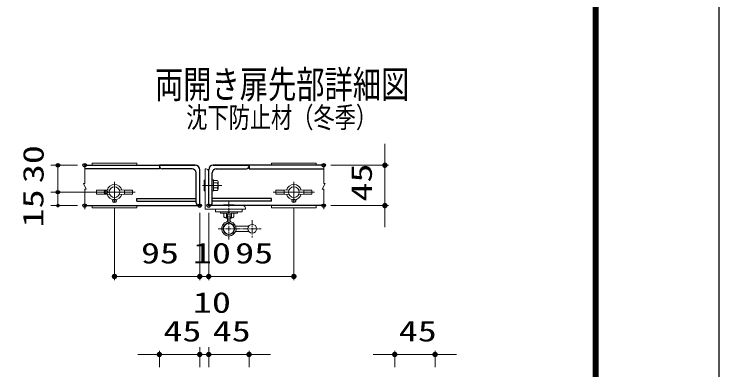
# Model space of a CAD drawing. Units: millimetres, scale not verified, with parts at other scales. Extents: x -5250 to 5250, y -3712 to 3712.
# Drawn here: x 3286 to 5250, y 464 to 1456 of the extents above; entities that cross this region are included whole.
import ezdxf
from ezdxf.enums import TextEntityAlignment as Align

# ---------------------------------------------------------------- set-up
doc = ezdxf.new("R2010")
doc.units = ezdxf.units.MM
doc.header["$LTSCALE"] = 20
doc.header["$PDMODE"] = 32
doc.header["$PDSIZE"] = 10
doc.linetypes.add('USER1', pattern=[1.125, 0.75, -0.125, 0.125, -0.125])
doc.linetypes.add('USER3', pattern=[50.8, 31.75, -6.35, 6.35, -6.35])
for name, color, linetype, lineweight in [('0-0_D-TTL', 7, 'Continuous', 25), ('0-2_D-STR-TXT', 7, 'Continuous', 13), ('0-4_D-BMK', 2, 'Continuous', 13), ('0-5_D-STR1', 1, 'Continuous', 25), ('0-6_D-STR-DIM', 7, 'Continuous', 13), ('0-7_0', 7, 'Continuous', 25), ('0-9_D-STR3', 3, 'Continuous', 13)]:
    doc.layers.add(name, color=color, linetype=linetype, lineweight=lineweight)
doc.layers.add('0-8_Defpoints', color=7, linetype='Continuous')
doc.styles.add('ＭＳ ゴシック', font='')
doc.styles.get('ＭＳ ゴシック').set_extended_font_data('MS Gothic')

# ---------------------------------------------------------------- blocks, each defined once
blk = doc.blocks.new('_DotSmall')
at = {"layer": '0-7_0'}
for points in [[(0, 0), (-2.5, 0), (-2.48, 0.313)], [(0, 0), (-2.48, -0.313), (-2.5, 0)], [(0, 0), (-2.48, 0.313), (-2.421, 0.622)], [(0, 0), (-2.421, -0.622), (-2.48, -0.313)], [(0, 0), (-2.421, 0.622), (-2.324, 0.92)], [(0, 0), (-2.324, -0.92), (-2.421, -0.622)], [(0, 0), (-2.324, 0.92), (-2.191, 1.204)], [(0, 0), (-2.191, -1.204), (-2.324, -0.92)], [(0, 0), (-2.191, 1.204), (-2.023, 1.469)], [(0, 0), (-2.023, -1.469), (-2.191, -1.204)], [(0, 0), (-2.023, 1.469), (-1.822, 1.711)], [(0, 0), (-1.822, -1.711), (-2.023, -1.469)], [(0, 0), (-1.822, 1.711), (-1.594, 1.926)], [(0, 0), (-1.594, -1.926), (-1.822, -1.711)], [(0, 0), (-1.594, 1.926), (-1.34, 2.111)], [(0, 0), (-1.34, -2.111), (-1.594, -1.926)], [(0, 0), (-1.34, 2.111), (-1.064, 2.262)], [(0, 0), (-1.064, -2.262), (-1.34, -2.111)], [(0, 0), (-1.064, 2.262), (-0.773, 2.378)], [(0, 0), (-0.773, -2.378), (-1.064, -2.262)], [(0, 0), (-0.773, 2.378), (-0.468, 2.456)], [(0, 0), (-0.468, -2.456), (-0.773, -2.378)], [(0, 0), (-0.468, 2.456), (-0.157, 2.495)], [(0, 0), (-0.157, -2.495), (-0.468, -2.456)], [(0, 0), (-0.157, 2.495), (0.157, 2.495)], [(0, 0), (0.157, -2.495), (-0.157, -2.495)], [(0, 0), (0.157, 2.495), (0.468, 2.456)], [(0, 0), (0.468, 2.456), (0.773, 2.378)], [(0, 0), (0.773, 2.378), (1.064, 2.262)], [(0, 0), (1.064, 2.262), (1.34, 2.111)], [(0, 0), (1.34, 2.111), (1.594, 1.926)], [(0, 0), (1.594, 1.926), (1.822, 1.711)], [(0, 0), (1.822, 1.711), (2.023, 1.469)], [(0, 0), (2.023, 1.469), (2.191, 1.204)], [(0, 0), (2.191, 1.204), (2.324, 0.92)], [(0, 0), (2.324, 0.92), (2.421, 0.622)], [(0, 0), (2.421, 0.622), (2.48, 0.313)], [(0, 0), (2.48, 0.313), (2.5, 0)], [(0, 0), (0.468, -2.456), (0.157, -2.495)], [(0, 0), (0.773, -2.378), (0.468, -2.456)], [(0, 0), (1.064, -2.262), (0.773, -2.378)], [(0, 0), (1.34, -2.111), (1.064, -2.262)], [(0, 0), (1.594, -1.926), (1.34, -2.111)], [(0, 0), (1.822, -1.711), (1.594, -1.926)], [(0, 0), (2.023, -1.469), (1.822, -1.711)], [(0, 0), (2.191, -1.204), (2.023, -1.469)], [(0, 0), (2.324, -0.92), (2.191, -1.204)], [(0, 0), (2.421, -0.622), (2.324, -0.92)], [(0, 0), (2.48, -0.313), (2.421, -0.622)], [(0, 0), (2.5, 0), (2.48, -0.313)]]:
    blk.add_solid(points, dxfattribs=at)

msp = doc.modelspace()

# ---------------------------------------------------------------- linework, layer by layer
at = {"layer": '0-0_D-TTL', "color": 2}
msp.add_lwpolyline([(-5250, 3712.5), (5250, 3712.5), (5250, -3712.5), (-5250, -3712.5)], close=True, dxfattribs=at)
at = {"layer": '0-0_D-TTL'}
for points in [[(-4912.5, 3437.5), (4912.5, 3437.5), (4912.5, -3437.5), (-4912.5, -3437.5)], [(-4909.38, 3434.37), (4909.37, 3434.37), (4909.37, -3434.37), (-4909.38, -3434.37)], [(-4906.25, 3431.25), (4906.25, 3431.25), (4906.25, -3431.25), (-4906.25, -3431.25)], [(-4903.13, 3428.12), (4903.12, 3428.12), (4903.12, -3428.12), (-4903.13, -3428.12)], [(-4900, 3425), (4900, 3425), (4900, -3425), (-4900, -3425)]]:
    msp.add_lwpolyline(points, close=True, dxfattribs=at)
at = {"layer": '0-4_D-BMK'}
for p, q in [((3478.81, 983.09), (3486.31, 968.09)), ((4152.24, 983.09), (4144.74, 968.09)), ((3482.56, 968.09), (3482.56, 911.61)), ((3486.31, 968.09), (3482.56, 968.09)), ((4144.74, 968.09), (4148.49, 968.09)), ((4148.49, 968.09), (4148.49, 911.61))]:
    msp.add_line(p, q, dxfattribs=at)
for points in [[(3482.56, 1039.42), (3482.56, 983.09), (3478.81, 983.09)], [(4148.49, 1039.42), (4148.49, 983.09), (4152.24, 983.09)]]:
    msp.add_lwpolyline(points, dxfattribs=at)
at = {"layer": '0-5_D-STR1'}
for p, q in [((3482.56, 1034.34), (3790.53, 1034.34)), ((3690.53, 1024.34), (3482.56, 1024.34)), ((3790.53, 1034.34), (3690.53, 1034.34)), ((3690.53, 1031.84), (3690.53, 1034.34)), ((3690.53, 1031.84), (3690.53, 1024.34)), ((3781.78, 1024.34), (3698.03, 1024.34)), ((3803.03, 921.84), (3803.03, 1021.84)), ((3828.03, 921.84), (3828.03, 1021.84)), ((3840.53, 1034.34), (3940.53, 1034.34)), ((4148.49, 1034.34), (3840.53, 1034.34)), ((3849.28, 1024.34), (3933.03, 1024.34)), ((3940.53, 1031.84), (3940.53, 1034.34)), ((3940.53, 1031.84), (3940.53, 1024.34)), ((3940.53, 1024.34), (4148.49, 1024.34)), ((3793.03, 929.34), (3793.03, 1013.09)), ((3838.03, 929.34), (3838.03, 1013.09)), ((3628.03, 934.34), (3628.03, 941.84)), ((3628.03, 941.84), (3793.03, 941.84)), ((3628.03, 934.34), (3793.03, 934.34)), ((4003.03, 941.84), (3838.03, 941.84)), ((4003.03, 934.34), (3838.03, 934.34)), ((4003.03, 934.34), (4003.03, 941.84)), ((3482.56, 921.84), (3803.03, 921.84)), ((3803.03, 921.84), (3800.53, 921.84)), ((4148.49, 921.84), (3828.03, 921.84))]:
    msp.add_line(p, q, dxfattribs=at)
for centre, radius, start, end in [((3698.03, 1031.84), 7.5, 180, 270), ((3781.78, 1013.09), 11.25, 0, 90), ((3790.53, 1021.84), 12.5, 0, 90), ((3840.53, 1021.84), 12.5, 90, 180), ((3849.28, 1013.09), 11.25, 90, 180), ((3933.03, 1031.84), 7.5, 270, 0), ((3800.53, 929.34), 7.5, 180, 270), ((3830.53, 929.34), 7.5, 270, 0)]:
    msp.add_arc(centre, radius, start, end, dxfattribs=at)
at = {"layer": '0-6_D-STR-DIM'}
for p, q in [((4319.16, 1034.34), (4319.16, 1094.34)), ((3462.56, 1034.34), (3387.84, 1034.34)), ((3407.84, 959.34), (3407.84, 1034.34)), ((4168.49, 1034.34), (4329.16, 1034.34)), ((4319.16, 921.84), (4319.16, 1034.34)), ((3521.77, 959.34), (3387.84, 959.34)), ((3521.77, 959.34), (3387.84, 959.34)), ((3407.84, 921.84), (3407.84, 959.34)), ((3462.56, 921.84), (3387.84, 921.84)), ((3565.53, 915.14), (3565.53, 714.24)), ((4065.53, 915.14), (4065.53, 714.24)), ((4168.49, 921.84), (4329.16, 921.84)), ((4319.16, 921.84), (4319.16, 861.84)), ((3803.03, 901.84), (3803.03, 714.24)), ((3803.03, 901.84), (3803.03, 714.24)), ((3828.03, 901.84), (3828.03, 714.24)), ((3828.03, 901.84), (3828.03, 714.24)), ((3565.53, 724.24), (3803.03, 724.24)), ((3803.03, 724.24), (3743.03, 724.24)), ((3828.03, 724.24), (3803.03, 724.24)), ((3828.03, 724.24), (3888.03, 724.24)), ((3828.03, 724.24), (4065.53, 724.24)), ((3690.53, 471.08), (3690.53, 516.64)), ((3803.03, 471.08), (3803.03, 526.64)), ((3803.03, 471.08), (3803.03, 516.64)), ((3828.03, 471.08), (3828.03, 526.64)), ((3828.03, 471.08), (3828.03, 516.64)), ((3940.53, 471.08), (3940.53, 516.64)), ((4346.53, 471.08), (4346.53, 516.64)), ((4459.03, 471.08), (4459.03, 516.64)), ((3690.53, 506.64), (3630.53, 506.64)), ((3690.53, 506.64), (3803.03, 506.64)), ((3803.03, 506.64), (3763.03, 506.64)), ((3828.03, 506.64), (3768.03, 506.64)), ((3803.03, 506.64), (3863.03, 506.64)), ((3803.03, 506.64), (3828.03, 506.64)), ((3940.53, 506.64), (3828.03, 506.64)), ((3828.03, 506.64), (3868.03, 506.64)), ((3940.53, 506.64), (4000.53, 506.64)), ((4346.53, 506.64), (4286.53, 506.64)), ((4346.53, 506.64), (4459.03, 506.64)), ((4459.03, 506.64), (4519.03, 506.64))]:
    msp.add_line(p, q, dxfattribs=at)
at = {"layer": '0-6_D-STR-DIM', "color": 4}
msp.add_line((3930.53, 914.34), (3930.53, 911.84), dxfattribs=at)
msp.add_line((3930.53, 914.34), (3930.53, 911.84), dxfattribs=at)
at = {"layer": '0-8_Defpoints'}
for p in [(3407.84, 1034.34), (3482.56, 1034.34), (4148.49, 1034.34), (4319.16, 1034.34), (3407.84, 959.34), (3541.77, 959.34), (3482.56, 921.84), (3565.53, 935.14), (3803.03, 921.84), (3828.03, 921.84), (4065.53, 935.14), (4148.49, 921.84), (3803.03, 724.24), (4065.53, 724.24), (3803.03, 506.64), (3828.03, 506.64), (4459.03, 506.64)]:
    msp.add_point(p, dxfattribs=at)
at = {"layer": '0-9_D-STR3'}
for p, q in [((3628.03, 1040.59), (3503.03, 1040.59)), ((3503.03, 1034.34), (3503.03, 1040.59)), ((3628.03, 1034.34), (3628.03, 1040.59)), ((3818.03, 1024.34), (3820.53, 1024.34)), ((3818.03, 1024.34), (3820.53, 1024.34)), ((3818.03, 1024.34), (3818.03, 911.84)), ((3820.53, 1024.34), (3818.03, 1024.34)), ((4128.03, 1040.59), (4003.03, 1040.59)), ((4003.03, 1034.34), (4003.03, 1040.59)), ((4128.03, 1034.34), (4128.03, 1040.59)), ((3828.03, 1016.84), (3828.03, 921.84)), ((3815.85, 993.09), (3815.85, 963.09)), ((3815.85, 993.09), (3817.1, 993.09)), ((3815.85, 971.84), (3815.85, 984.34)), ((3815.85, 971.84), (3815.85, 984.34)), ((3817.1, 993.09), (3817.1, 963.09)), ((3817.1, 993.09), (3818.03, 992.3)), ((3838.03, 993.34), (3841.78, 993.34)), ((3838.03, 962.84), (3838.03, 993.34)), ((3852.07, 985.09), (3841.78, 985.09)), ((3854.28, 988.49), (3854.28, 967.68)), ((3545.42, 966.21), (3515.53, 964.96)), ((3538.03, 964.96), (3515.53, 964.96)), ((3515.53, 953.71), (3515.53, 964.96)), ((3551.89, 965.59), (3538.03, 964.96)), ((3538.03, 953.71), (3538.03, 964.96)), ((3579.16, 965.59), (3593.03, 964.96)), ((3585.63, 966.21), (3615.53, 964.96)), ((3593.03, 964.96), (3615.53, 964.96)), ((3593.03, 953.71), (3593.03, 964.96)), ((3615.53, 953.71), (3615.53, 964.96)), ((3810.52, 978.09), (3864.79, 978.09)), ((3815.85, 963.09), (3817.1, 963.09)), ((3817.1, 963.09), (3818.03, 963.87)), ((3852.07, 971.09), (3841.78, 971.09)), ((4045.42, 966.21), (4015.53, 964.96)), ((4038.03, 964.96), (4015.53, 964.96)), ((4015.53, 953.71), (4015.53, 964.96)), ((4051.89, 965.59), (4038.03, 964.96)), ((4038.03, 953.71), (4038.03, 964.96)), ((4079.16, 965.59), (4093.03, 964.96)), ((4085.63, 966.21), (4115.53, 964.96)), ((4093.03, 964.96), (4115.53, 964.96)), ((4093.03, 953.71), (4093.03, 964.96)), ((4115.53, 953.71), (4115.53, 964.96)), ((3538.03, 953.71), (3515.53, 953.71)), ((3545.42, 952.46), (3515.53, 953.71)), ((3551.89, 953.09), (3538.03, 953.71)), ((3579.16, 953.09), (3593.03, 953.71)), ((3585.63, 952.46), (3615.53, 953.71)), ((3593.03, 953.71), (3615.53, 953.71)), ((4038.03, 953.71), (4015.53, 953.71)), ((4045.42, 952.46), (4015.53, 953.71)), ((4051.89, 953.09), (4038.03, 953.71)), ((4079.16, 953.09), (4093.03, 953.71)), ((4085.63, 952.46), (4115.53, 953.71)), ((4093.03, 953.71), (4115.53, 953.71)), ((3869.28, 924.02), (3899.28, 924.02)), ((3869.28, 924.02), (3869.28, 922.77)), ((3890.53, 924.02), (3878.03, 924.02)), ((3890.53, 924.02), (3878.03, 924.02)), ((3899.28, 924.02), (3899.28, 922.77)), ((3503.03, 915.59), (3503.03, 921.84)), ((3628.03, 915.59), (3503.03, 915.59)), ((3628.03, 915.59), (3628.03, 921.84)), ((3818.03, 911.84), (3930.53, 911.84)), ((3828.03, 921.84), (3923.03, 921.84)), ((3846.78, 911.84), (3921.78, 911.84)), ((3846.78, 904.34), (3846.78, 911.84)), ((3846.78, 904.34), (3921.78, 904.34)), ((3860.53, 900.34), (3860.53, 904.34)), ((3869.28, 922.77), (3899.28, 922.77)), ((3869.28, 922.77), (3870.06, 921.84)), ((3899.28, 922.77), (3898.49, 921.84)), ((3908.03, 900.34), (3908.03, 904.34)), ((3921.78, 904.34), (3921.78, 911.84)), ((3930.53, 914.34), (3930.53, 911.84)), ((4003.03, 915.59), (4003.03, 921.84)), ((4128.03, 915.59), (4003.03, 915.59)), ((4128.03, 915.59), (4128.03, 921.84)), ((3860.53, 900.34), (3878.28, 900.34)), ((3870.46, 900.34), (3870.46, 890.3)), ((3873.87, 888.09), (3880.28, 888.09)), ((3876.78, 888.09), (3876.78, 887.77)), ((3876.78, 887.77), (3878.03, 886.52)), ((3876.78, 887.77), (3880.28, 887.77)), ((3877.28, 890.3), (3877.28, 900.34)), ((3878.03, 888.09), (3878.03, 886.52)), ((3880.28, 886.52), (3878.03, 886.52)), ((3880.28, 878.51), (3880.28, 898.34)), ((3888.28, 878.51), (3888.28, 898.34)), ((3888.28, 888.09), (3894.68, 888.09)), ((3888.28, 887.77), (3891.78, 887.77)), ((3890.53, 886.52), (3888.28, 886.52)), ((3890.28, 900.34), (3908.03, 900.34)), ((3890.53, 888.09), (3890.53, 886.52)), ((3891.78, 887.77), (3890.53, 886.52)), ((3891.28, 890.3), (3891.28, 900.34)), ((3891.78, 888.09), (3891.78, 887.77)), ((3898.09, 890.3), (3898.09, 900.34)), ((3939.28, 864.59), (3903.09, 864.59)), ((3939.28, 849.59), (3903.09, 849.59))]:
    msp.add_line(p, q, dxfattribs=at)
at = {"layer": '0-9_D-STR3', "linetype": 'USER3'}
for p, q in [((3565.53, 930.59), (3565.53, 988.09)), ((4065.53, 930.59), (4065.53, 988.09)), ((3508.03, 959.34), (3623.03, 959.34)), ((4008.03, 959.34), (4123.03, 959.34))]:
    msp.add_line(p, q, dxfattribs=at)
at = {"layer": '0-9_D-STR3', "linetype": 'USER1'}
for p, q in [((3884.28, 827.38), (3884.28, 936)), ((3949.28, 881.65), (3949.28, 832.52)), ((3854.57, 857.09), (3974.17, 857.09))]:
    msp.add_line(p, q, dxfattribs=at)
at = {"layer": '0-9_D-STR3'}
for points in [[(3838.03, 962.84), (3841.78, 962.84), (3841.78, 993.34)], [(3852.07, 964.27), (3841.78, 964.27), (3841.78, 991.9), (3852.07, 991.9)]]:
    msp.add_lwpolyline(points, dxfattribs=at)
for centre, radius in [((3565.53, 959.34), 15), ((4065.53, 959.34), 15), ((3884.28, 857.09), 15), ((3949.28, 857.09), 12.5)]:
    msp.add_circle(centre, radius, dxfattribs=at)
for centre, radius, start, end in [((3820.53, 1016.84), 7.5, 0, 90), ((3850.55, 988.49), 3.73, 294.09089, 65.90911), ((3842.08, 978.09), 12.2, 324.98342, 35.01658), ((3565.53, 959.34), 21.25, 16.24618, 163.75382), ((3850.55, 967.68), 3.73, 294.09089, 65.90911), ((4065.53, 959.34), 21.25, 16.24618, 163.75382), ((3565.53, 959.34), 21.25, 196.24618, 343.75382), ((4065.53, 959.34), 21.25, 196.24618, 343.75382), ((3878.28, 898.34), 6, 0, 90), ((3890.28, 898.34), 6, 90, 180), ((3923.03, 914.34), 7.5, 0, 90), ((3873.87, 891.82), 3.73, 204.09089, 335.90911), ((3884.28, 900.29), 12.2, 234.98342, 250.85903), ((3878.28, 898.34), 2, 0, 90), ((3890.28, 898.34), 2, 90, 180), ((3884.28, 900.29), 12.2, 289.14097, 305.01658), ((3894.68, 891.82), 3.73, 204.09089, 335.90911), ((3884.28, 857.09), 20.25, 105.64421, 74.35579), ((3884.28, 857.09), 16.25, 105.64421, 74.35579), ((3878.28, 878.51), 2, 285.64421, 0), ((3878.28, 878.51), 6, 285.64421, 0), ((3890.28, 878.51), 6, 180, 254.35579), ((3890.28, 878.51), 2, 180, 254.35579)]:
    msp.add_arc(centre, radius, start, end, dxfattribs=at)

# ---------------------------------------------------------------- block references
at = {"layer": '0-6_D-STR-DIM'}
for p, xscale, yscale, rotation in [((4319.16, 1034.34), 3, 3, 270), ((3407.84, 1034.34), 2, 2, 90), ((3407.84, 959.34), 2, 2, 90), ((3407.84, 959.34), 2, 2, 270), ((3407.84, 921.84), 2, 2, 270), ((4319.16, 921.84), 3, 3, 90), ((3565.53, 724.24), 3, 3, 180), ((3828.03, 724.24), 3, 3, 180), ((3828.03, 724.24), 3, 3, 180), ((3803.03, 506.64), 3, 3, 180), ((3828.03, 506.64), 2, 2, 180), ((3940.53, 506.64), 3, 3, 180), ((4459.03, 506.64), 3, 3, 180)]:
    msp.add_blockref('_DotSmall', p, dxfattribs=dict(at, xscale=xscale, yscale=yscale, rotation=rotation))
for p, xscale, yscale in [((3803.03, 724.24), 3, 3), ((3803.03, 724.24), 3, 3), ((4065.53, 724.24), 3, 3), ((3690.53, 506.64), 3, 3), ((3803.03, 506.64), 2, 2), ((3828.03, 506.64), 3, 3), ((4346.53, 506.64), 3, 3)]:
    msp.add_blockref('_DotSmall', p, dxfattribs=dict(at, xscale=xscale, yscale=yscale))

# ---------------------------------------------------------------- texts
at = {"layer": '0-2_D-STR-TXT', "style": 'ＭＳ ゴシック', "width": 0.75}
for s, height, p in [('両開き扉先部詳細図', 76.98, (3678.47, 1198.43)), ('沈下防止材（冬季）', 57.77, (3765.53, 1121.61))]:
    msp.add_text(s, height=height, dxfattribs=at).set_placement(p, align=Align.BOTTOM_LEFT)
at = {"layer": '0-6_D-STR-DIM', "style": 'ＭＳ ゴシック', "width": 1.35}
for s, p in [('30', (3385.41, 984.39)), ('45', (4300.27, 933.09)), ('15', (3384.79, 861.07))]:
    msp.add_text(s, height=57.77, rotation=90, dxfattribs=at).set_placement(p, align=Align.BOTTOM_LEFT)
for s, p in [('95', (3639.28, 743.14)), ('10', (3784.03, 743.14)), ('95', (3901.78, 743.14)), ('10', (3784.03, 605.46)), ('45', (3701.78, 525.53)), ('45', (3839.28, 525.53)), ('45', (4357.78, 525.53))]:
    msp.add_text(s, height=57.77, dxfattribs=at).set_placement(p, align=Align.BOTTOM_LEFT)

doc.saveas('drawing.dxf')
